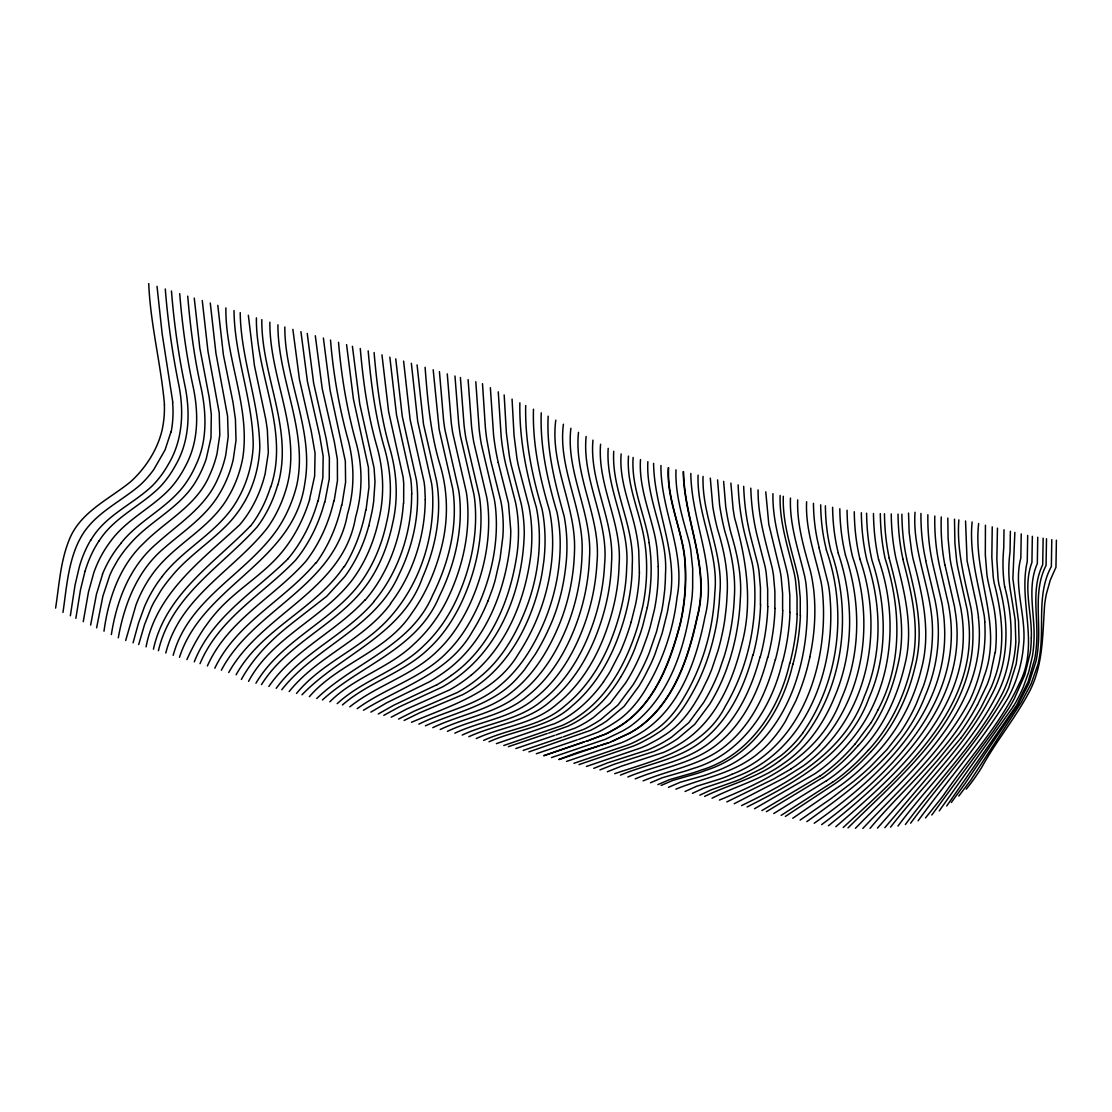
<?xml version="1.0" encoding="UTF-8"?>
<svg xmlns="http://www.w3.org/2000/svg" width="1112" height="1112" viewBox="0 0 1112 1112"><rect width="100%" height="100%" fill="white"/><g stroke="black" fill="none" stroke-linecap="round" stroke-linejoin="round"><path stroke-width="1.5" d="M668.298 467.638C666.449 498.551 680.836 526.935 684.45 557.084C686.563 579.894 685.048 603.107 679.682 625.403C669.688 662.363 654.871 702.742 621.65 724.829A241.443 167.954 -75.9 0 1 616.006 728.318L609.265 732.085A167.981 116.857 -75.9 0 1 605.136 734.142L590.055 739.994M660.945 465.497C660.445 510.227 685.993 551.997 677.027 597.436C673.803 625.611 665.24 653.258 651.924 678.292A186.038 129.409 -75.9 0 1 646.364 688.05C638.357 701.825 627.877 714.446 614.213 722.883A221.385 153.998 -75.9 0 1 608.625 726.386L601.884 730.209A159.28 110.797 -75.9 0 1 597.756 732.28L578.657 739.41M683.227 471.585C683.963 520.986 710.54 567.356 696.932 617.563C688.092 658.651 673.08 704.007 636.787 728.666A243.792 169.594 -75.9 0 1 629.67 732.961L612.781 741.134M683.56 471.669C684.297 521.069 710.86 567.44 697.266 617.646C688.425 658.735 673.413 704.091 637.12 728.749A243.153 169.135 -75.9 0 1 630.004 733.044L610.432 742.024M790.479 498.079C789.367 525.072 798.694 550.676 804.754 576.572A117.733 81.899 -75.9 0 1 805.991 583.73C813.706 655.371 788.366 746.875 713.028 772.242A191.417 133.148 -75.9 0 1 703.604 775.648L680.141 782.278L668.52 787.31M965.55 520.972L967.079 560.795L974.598 595.684M1031.324 637.927C1032.172 612.809 1022.651 586.928 1031.922 562.491L1032.353 536.304M806.603 501.748C805.31 529.173 814.999 555.083 820.962 581.381A122.056 84.901 -75.9 0 1 822.088 588.012C830.219 659.068 804.198 746.18 731.932 774.327M958.864 519.888C956.487 550.19 964.688 579.38 971.068 608.598A122.973 85.541 -75.9 0 1 971.999 615.464L972.805 626.278A133.357 92.769 -75.9 0 1 972.958 634.743C973.347 718.06 901.554 774.591 848.025 827.898M653.592 463.356C654.176 510.755 680.349 555.903 668.771 604.136A130.132 90.517 -75.9 0 1 667.256 612.809L662.154 633.214L654.871 654.468A142.781 99.329 -75.9 0 1 650.84 663.906L644.543 676.457A170.97 118.942 -75.9 0 1 638.913 686.215L624.11 706.342L606.763 720.937A201.661 140.279 -75.9 0 1 601.245 724.468L594.503 728.332A154.457 107.433 -75.9 0 1 590.375 730.417L528.964 751.879M675.985 469.848C675.095 494.242 682.546 517.719 688.94 540.946A118.734 82.594 -75.9 0 1 690.747 549.884L692.693 568.635L692.651 587.845A180.811 125.767 -75.9 0 1 692.011 597.561C685.937 644.849 670.286 697.738 629.767 726.65A246.669 171.595 -75.9 0 1 622.275 731.168L605.401 739.271L551.455 757.578M908.532 513.063L909.157 532.356L911.576 550.982A224.36 156.069 -75.9 0 0 913.133 559.127C922.543 594.85 931.286 632.297 921.375 669.007C913.744 700.657 898.051 730.542 875.575 754.186A267.089 185.787 -75.9 0 1 840.644 785.378L792.745 818.265M954.499 519.179L954.902 543.087L956.626 560.559A132.272 92.018 -75.9 0 0 957.835 567.69L967.315 610.307A120.861 84.067 -75.9 0 1 967.815 614.102C981.687 706.176 902.861 771.728 843.202 827.523M647.851 461.688C645.808 500.275 668.117 535.317 665.476 574.042A153.859 107.03 -75.9 0 1 664.587 591.153L663.169 602.648A131.814 91.684 -75.9 0 1 661.64 611.322L656.525 631.727L649.186 652.994A147.312 102.471 -75.9 0 1 642.055 668.798L638.788 675.012A160.837 111.881 -75.9 0 1 633.089 684.783L618.022 704.952L600.953 719.408A188.818 131.341 -75.9 0 1 595.49 722.967L588.748 726.859A148.299 103.166 -75.9 0 1 583.883 729.305L563.423 736.783M915.037 512.271C912.257 551.608 931.231 587.914 932.426 626.779A120.708 83.97 -75.9 0 1 923.544 685.687L916.177 704.174A146.242 101.734 -75.9 0 1 900.331 732.419L887.001 749.516L870.446 766.641A343.525 238.969 -75.9 0 1 853.196 781.708L831.025 798.624L800.126 820.072M947.813 518.095L948.105 538.639L950.065 558.627A142.364 99.024 -75.9 0 0 951.274 565.647L960.865 608.25A130.799 90.989 -75.9 0 1 961.421 612.031C976.461 705.022 898.413 772.562 835.807 826.744M972.11 521.917C969.066 554.012 978.574 584.731 984.259 615.826A107.822 75.004 -75.9 0 1 984.843 622.122M978.657 523.53C972.611 575.085 1003.441 625.236 984.189 676.207C965.244 738.674 910.214 780.165 870.029 828.384M985.441 525.198L985.315 554.763L986.914 574.501A113.605 79.022 -75.9 0 0 987.942 580.798L993.03 603.357A123.154 85.666 -75.9 0 1 995.309 652.549M992.238 526.866L991.834 557.362L993.197 576.711A113.285 78.799 -75.9 0 0 994.156 582.924C1002.246 614.046 1005.971 647.448 994.601 678.348A92.518 64.357 -75.9 0 1 991.237 687.244L981.02 707.524A238.983 166.244 -75.9 0 1 960.712 738.354M997.464 528.158L996.852 559.378L998.048 578.407A113.938 79.258 -75.9 0 0 998.951 584.551C1009.071 621.177 1009.668 661.445 991.237 695.737C966.133 745.415 924.336 783.626 890.559 827.119M1004.025 529.757L1003.733 548.091A124.377 86.514 -75.9 0 0 1004.664 586.788M1010.377 531.286L1010.043 551.76A103.75 72.169 -75.9 0 0 1010.182 589.026L1015.117 619.62L1015.826 641.749A91.003 63.301 -75.9 0 1 1015.451 646.837A96.146 66.873 -75.9 0 1 1002.732 692.859C977.434 741.607 937.638 780.582 905.39 824.534M1014.867 532.37L1012.879 578.504L1018.522 621.33L1019.078 641.457L1016.201 663.92L1008.862 687.508A81.523 56.712 -75.9 0 1 1005.498 694.75C978.977 741.092 942.198 780.374 910.631 823.172M1021.233 533.899L1020.83 558.015C1013.074 587.303 1026.849 616.521 1023.443 646.03A88.529 61.577 -75.9 0 1 1022.498 654.273L1021.997 657.373A95.062 66.122 -75.9 0 1 1008.209 697.627C981.924 741.287 948.022 779.734 918.067 820.823M1027.683 535.47L1027.252 561.518C1018.133 601.62 1039.873 644.696 1019.287 683.532C1000.522 724.704 968.788 757.953 943.588 795.136A204.441 142.211 -75.9 0 1 940.835 798.736L925.504 817.918M1037.746 537.249L1037.315 563.603C1026.529 588.206 1035.397 615.158 1033.951 640.846A88.501 61.563 -75.9 0 1 1032.45 655.969L1028.753 671.926L1023.165 687.383A112.215 78.062 -75.9 0 1 1013.393 706.37M1043.153 538.18L1042.708 564.715C1030.657 589.527 1038.538 617.466 1036.579 643.751A87.765 61.063 -75.9 0 1 1034.716 658.943L1028.225 681.434L1016.66 705.216L946.687 806.005M1046.503 538.764L1046.058 565.41C1033.326 590.375 1040.471 618.87 1038.205 645.558A84.915 59.061 -75.9 0 1 1036.12 660.806L1028.864 683.491L1018.106 704.549L965.063 783.585L951.316 802.489M1051.785 539.64L1051.354 566.481C1037.593 591.765 1043.362 621.135 1040.582 648.518A82.733 57.56 -75.9 0 1 1038.121 663.85L1031.199 683.672L1021.386 702.145L970.609 780.388L958.794 796.039M1056.4 540.21L1055.955 567.287L1050.312 580.005L1046.461 593.655A85.568 59.52 -75.9 0 0 1044.654 604.553C1042.458 634.702 1043.515 666.505 1028.252 693.777C1014.366 719.408 995.546 741.996 981.59 767.627A202.398 140.793 -75.9 0 1 970.971 783.126L966.258 789.145M639.386 572.763L638.733 550.398A147.618 102.693 -75.9 0 0 636.495 534.302C631.519 507.475 618.814 481.788 621.149 453.932M640.498 459.548C638.719 485.874 649.213 510.533 654.843 535.748A134.677 93.686 -75.9 0 1 657.15 549.926L658.276 566.495M633.145 457.421C631.199 483.845 642.083 508.518 647.601 533.857A140.14 97.481 -75.9 0 1 649.199 542.67M628.502 456.073C626.334 483.817 638.663 509.477 643.737 536.192A143.087 99.538 -75.9 0 1 646.642 569.024L646.531 574.682A136.748 95.118 -75.9 0 1 642.75 606.318L638.399 623.846A175.752 122.264 -75.9 0 1 633.479 639.025C622.984 667.909 606.735 696.07 581.354 714.293A143.74 99.997 -75.9 0 1 562.255 725.441L503.764 745.513M760.427 604.692L760.455 587.761L759.009 571.373A111.381 77.479 -75.9 0 0 757.786 564.215L751.142 538.569A205.233 142.767 -75.9 0 1 743.678 486.319M767.655 606.596L767.683 589.652L766.237 573.278A112.117 77.993 -75.9 0 0 765 566.119L757.884 538.625A196.143 136.442 -75.9 0 1 750.795 488.154M774.883 608.486L774.897 591.556L773.452 575.168A112.951 78.577 -75.9 0 0 772.214 568.01C765.821 542.35 757.828 516.691 758.078 489.933M782.598 610.516L782.612 593.586L781.166 577.197A113.758 79.133 -75.9 0 0 779.929 570.039L768.795 524.225L765.765 491.851M789.826 612.406L789.84 595.476L788.38 579.102A114.633 79.744 -75.9 0 0 787.143 571.943C780.902 546.173 772.298 520.541 772.951 493.658M797.054 614.31L797.068 597.38L795.594 580.992A115.634 80.439 -75.9 0 0 794.371 573.834C788.213 548.007 779.29 522.404 780.137 495.465M800.237 615.144L800.251 598.214L798.777 581.84A116.273 80.884 -75.9 0 0 797.54 574.668C791.41 548.828 782.375 523.224 783.293 496.272M613.741 451.319C611.322 490.448 634.646 525.893 632.228 565.23C632.228 589.151 627.043 612.851 618.884 635.258C609.251 661.974 594.225 687.299 572.291 705.717C549.356 727.429 516.538 729.333 488.988 741.787M608.194 448.344C605.442 488.974 629.976 525.837 626.682 566.731C626.223 590.236 620.969 613.476 612.795 635.466C602.926 662.307 587.4 687.605 564.979 705.731C542.197 726.178 510.394 728.124 483.623 740.425M403.656 503.361L403.725 483.65A94.645 65.844 -75.9 0 0 403.044 476.853L388.616 411.648L381.958 354.853M600.577 444.244C597.241 485.694 622.4 523.279 619.078 564.91C618.536 588.415 613.365 611.669 605.178 633.659C595.254 660.445 579.713 685.743 557.279 703.813C534.511 724.051 502.902 726.219 476.242 738.563M592.96 440.143C589.068 482.413 614.811 520.722 611.489 563.103C610.863 586.066 605.984 608.82 598.089 630.337C588.304 656.983 573.278 682.309 551.204 700.546C528.283 721.605 496.049 724.162 468.847 736.714M555.792 420.141C549.717 465.428 576.461 506.488 574.487 551.413C573.82 575.363 569.149 599.285 560.462 621.636C549.94 647.907 535.08 673.33 512.757 691.275C489.836 710.693 459.131 714.877 432.804 727.651M578.504 432.359C573.681 477.09 601.286 517.692 596.977 562.491C595.823 585.023 591.014 607.388 582.966 628.447C572.833 655.065 557.529 680.419 534.942 698.239C512.201 717.879 481.162 720.743 454.836 733.183M586.121 436.46C581.812 480.384 608.889 520.249 604.58 564.312C603.51 586.844 598.617 609.167 590.625 630.254C580.575 656.914 565.188 682.254 542.656 700.171C519.902 720.006 488.668 722.619 462.217 735.046M563.409 424.242C557.696 468.722 584.147 509.032 582.076 553.234C581.465 577.156 576.767 601.008 568.315 623.387C558.071 649.811 543.003 675.151 520.75 693.179C497.842 713.014 466.734 716.767 440.199 729.514M570.887 428.273C565.577 472.892 592.696 513.327 589.471 557.849C588.568 581.34 583.73 604.706 575.293 626.654C565.077 653.23 549.731 678.556 527.06 696.279C504.32 715.6 473.601 718.825 447.455 731.335M995.059 652.549L990.18 675.804A85.026 59.144 -75.9 0 1 987.108 684.658L977.504 704.813M55.6 608.097C59.158 585.232 60.409 561.532 69.18 539.862C80.064 512.201 108.559 499.635 130.229 482.066A105.765 73.573 -75.9 0 0 137.957 474.435C149.286 461.939 158.043 446.871 162.018 430.4A73.475 51.11 -75.9 0 0 164.367 404.824M62.967 612.392C66.359 589.429 67.888 565.563 77.437 544.074A56.823 39.518 -75.9 0 1 79.855 539.223C92.574 514.189 119.512 502.721 139.862 485.263A95.868 66.692 -75.9 0 0 153.859 469.445L165.049 449.957L170.956 431.929M70.348 615.784L75.032 585.148L79.313 566.953A81.927 56.99 -75.9 0 1 90.656 540.182M75.866 618.314L80.467 589.888L85.026 571.151M104 631.199C108.35 598.84 119.526 565.925 143.851 543.073C165.869 520.736 196.685 505.654 209.487 475.436A81.635 56.782 -75.9 0 0 217.035 453.613L219.801 434.889L219.231 412.927L207.986 351.378L202.259 300.56M83.247 621.691L88.46 592.112L93.783 572.75A86.625 60.256 -75.9 0 1 109.935 542.225C125.767 519.638 151.996 508.128 170.442 488.21A84.039 58.463 -75.9 0 0 176.502 480.718A85.902 59.756 -75.9 0 0 185.44 466.123C198.478 442.367 198.687 414.289 193.488 388.38C186.594 357.188 182.271 325.51 179.713 293.665M90.628 625.069L96.438 594.322L102.54 574.334M96.619 627.821L102.902 596.101L109.671 575.627A77.632 54.002 -75.9 0 1 112.84 568.802L117.705 560.226A104.472 72.669 -75.9 0 1 129.77 544.241C149.953 520.625 180.95 507.753 196.602 480.05A82.01 57.046 -75.9 0 0 206.248 458.742L210.974 437.906L211.308 414.359L209.223 397.484L199.826 348.098L194.252 298.113M111.367 634.577C116.593 600.814 129.576 566.745 156.139 544.046C177.962 524.113 205.053 507.697 217.424 479.592A82.733 57.56 -75.9 0 0 225.75 455.03L228.21 436.529L227.571 416.166L215.923 353.116L210.279 303.02M366.029 510.088L368.989 487.042L368.419 467.471L353.435 399.208L346.569 344.595M118.303 637.76C124.21 604.664 137.096 571.123 163.297 548.841C182.896 531.55 205.859 516.913 219.37 493.853A82.83 57.629 -75.9 0 0 223.484 486.43A85.443 59.436 -75.9 0 0 233.242 459.492L236.008 440.366L235.424 419.307L233.034 402.502L223.373 354.756L217.813 305.313M647.281 607.513L642.944 625.041A182.118 126.685 -75.9 0 1 640.151 634.104L634.618 649.227A146.742 102.082 -75.9 0 1 620.538 677.375M809.897 657.053L807.59 666.713A165.994 115.467 -75.9 0 1 795.747 701.088L785.447 721.215A114.814 79.869 -75.9 0 1 762.207 749.961L755.437 755.59A104.222 72.502 -75.9 0 1 748.515 760.316C726.317 774.8 699.907 779.164 675.901 789.172M334.128 500.928L337.464 480.579L337.353 459.339L334.364 441.95L322.202 388.588L315.308 335.741M341.843 505.39L345.596 482.219L345.332 461.077L330.097 390.395L323.383 338.048M125.684 640.498L135.942 605.095A99.135 68.958 -75.9 0 1 151.454 575.529C172.457 544.922 209.64 529.646 228.224 497.008A82.232 57.198 -75.9 0 0 233.172 487.723A85.777 59.673 -75.9 0 0 242.791 457.796C250.547 407.034 225.208 358.648 225.889 307.899M133.065 642.805L138.458 623.276L144.463 606.693A105.57 73.434 -75.9 0 1 161.963 576.767M368.823 525.893L372.131 511.117A142.308 98.996 -75.9 0 0 373.674 501.22L375.008 481.746L374.077 467.957L359.76 404.003L352.407 346.277M324.829 502.235L329.263 478.952L329.374 457.616L326.177 438.712L313.626 383.042L307.232 333.447M767.6 657.456C759.315 689.162 745.082 721.007 719.464 742.441C695.542 763.013 663.35 767.113 635.23 778.873M789.673 663.294C779.081 710.151 749.154 755.715 701.213 770.046A209.751 145.908 -75.9 0 1 692.971 772.896L669.521 779.637L657.887 784.613M792.828 664.142C782.264 710.485 752.991 755.799 705.647 770.394A206.596 143.712 -75.9 0 1 696.209 773.743L672.76 780.443L661.126 785.433M138.68 644.557L144.546 624.638L151.135 607.861A90.781 63.148 -75.9 0 1 154.04 602.023L161.087 590.277A133.815 93.088 -75.9 0 1 170.706 577.517C187.775 556.111 211.683 541.78 230.101 521.736A105.89 73.67 -75.9 0 0 240.831 507.878L245.029 500.956A80.828 56.225 -75.9 0 0 250.409 489.975L251.562 487.139A85.68 59.603 -75.9 0 0 259.36 454.21A81.454 56.656 -75.9 0 0 259.819 446.746C258.957 401.349 240.706 358.259 240.22 312.625M775.286 659.485C767.044 691.191 752.741 722.953 727.192 744.414C703.298 764.889 671.203 769.212 643.111 780.874M782.487 661.39C771.839 708.747 741.273 754.687 692.651 768.614A227.918 158.543 -75.9 0 1 685.576 770.977L662.14 777.802L650.492 782.751M752.824 655.093C744.414 686.312 730.139 717.629 704.869 738.743C680.933 759.399 648.616 763.305 620.454 775.12M760.024 656.997C751.573 688.606 737.061 720.395 711.152 741.412C687.341 761.442 655.58 765.292 627.835 776.996M318.129 500.998L322.855 477.673L323.161 456.267L319.714 435.862L307.44 381.611L300.935 331.654M277.805 485.013C293.943 429.329 261.181 375.495 261.82 319.617M631.185 621.942L635.564 604.414A134.913 93.853 -75.9 0 0 639.4 572.763M309.525 499.427L314.64 476.033L315.057 453.154L311.235 431.136L299.503 379.762L292.859 329.347M146.061 646.864C156.333 592.877 202.092 559.809 239.636 524.85A93.505 65.052 -75.9 0 0 265.142 473.74L268.339 452.723L267.366 430.274A213.212 148.313 -75.9 0 0 265.601 418.473L254.426 365.528L248.337 315.28M270.758 486.959C289.815 430.344 255.677 374.897 256.399 317.865M153.442 649.172C165.368 594.461 214.074 563.367 250.45 525.976M158.418 650.728C171.234 595.532 222.094 566.133 257.247 526.796A96.257 66.956 -75.9 0 0 277.666 484.971M165.799 653.022C179.894 596.783 233.867 570.359 267.311 528.033A98.426 68.471 -75.9 0 0 286.854 486.458C301.866 431.025 269.34 377.76 269.882 322.202M173.18 655.329C188.553 598.451 245.988 574.543 277.375 529.256A101.373 70.515 -75.9 0 0 296.821 485.013C308.33 430.65 277.694 379.122 277.93 324.787M488.001 600.939L492.449 588.985A131.522 91.49 -75.9 0 0 495.243 579.908L500.052 558.724L502.874 536.596A112.02 77.923 -75.9 0 0 502.749 514.8L502.402 511.172A106.015 73.739 -75.9 0 0 500.845 501.067L490.684 460.493L486.806 439.49A216.173 150.37 -75.9 0 1 485.346 427.23L482.497 383.668M179.505 657.303C202.759 584.926 293.846 562.7 304.813 483.303C314.196 430.205 284.602 380.109 284.825 327.011M194.266 661.876C212.017 616.799 254.731 591.612 287.633 559.197M200.021 663.655C218.883 618.397 263.183 594.03 295.584 560.17A116.885 81.315 -75.9 0 0 324.593 502.165M877.882 710.068C902.861 663.28 900.984 607.805 885.096 558.433A189.763 131.994 -75.9 0 1 880.315 513.633M207.402 665.935C227.557 620.357 274.011 597.172 305.772 561.407A115.37 80.245 -75.9 0 0 333.836 500.859M241.36 679.446C253.439 657.581 271.286 639.65 290.788 624.305A327.957 228.141 -75.9 0 1 297.571 618.953L326.858 596.185L344.789 576.572A113.41 78.896 -75.9 0 0 368.767 525.865M214.797 668.215C236.634 622.539 284.616 600.132 315.961 562.644M221.344 670.23C253.008 609.71 334.754 586.51 347.486 514.105C355.034 488.752 354.506 461.73 347.166 436.446C338.701 404.879 333.155 372.631 330.514 340.063M1013.393 706.37L939.223 810.912M228.725 672.51C262.182 612.934 343.316 590.486 355.562 517.261C362.679 492.435 362.846 465.942 355.687 441.144C346.833 408.813 341.273 375.731 338.534 342.329M870.988 722.717L855.045 744.164M248.546 681.35C271.995 637.621 321.229 619.148 351.128 581.423C364.611 563.923 373.423 543.17 378.33 521.709C384.766 496.466 383.862 469.834 376.468 444.925C367.558 413.469 363.082 381.055 360.274 348.556M620.524 677.361C611.572 692.081 600.258 705.606 586.052 715.516A147.646 102.707 -75.9 0 1 567.648 726.289L548.661 733.114M90.767 540.293C104.736 515.732 132.078 504.792 151.913 486.194A84.429 58.727 -75.9 0 0 158.641 478.716A87.097 60.59 -75.9 0 0 168.44 464.149C182.618 440.533 184.064 411.913 178.921 385.489C172.416 353.63 167.829 321.41 165.285 288.995M236.105 674.789C261.695 628.586 315.21 609.445 344.108 566.467M255.941 683.213C280.919 640.887 329.708 622.442 359.218 584.453C372.784 566.522 381.611 545.325 386.364 523.432C392.522 498.162 391.493 471.599 384.057 446.746C375.161 415.471 370.949 383.181 368.183 350.864M98.968 541.099C113.785 517.414 140.599 506.238 159.85 487.07A84.317 58.658 -75.9 0 0 166.3 479.578A86.527 60.187 -75.9 0 0 175.71 464.997C189.415 441.325 190.319 412.927 185.162 386.726C178.476 355.159 174.028 323.161 171.456 290.996M261.459 684.617C288.036 642.166 338.687 624.124 367.405 583.842C380.137 565.772 388.144 544.741 392.675 523.196C398.624 497.884 396.775 471.432 389.353 446.649C380.651 415.971 376.815 384.265 374.091 352.573M802.975 732.613C839.463 679.946 847.427 610.099 826.299 549.898M268.854 686.465C293.735 650.061 335.768 631.838 365.056 599.855M960.698 738.34L884.846 827.662M931.786 814.999L993.655 730.848L1008.82 708.316A157.654 109.671 -75.9 0 0 1014.297 698.711L1024.75 675.012L1030.185 652.98A84.665 58.894 -75.9 0 0 1031.283 637.94M390.659 603.76C363.443 640.317 317.462 656.122 289.148 691.581M276.235 688.328C302.311 652.16 345.86 634.966 374.383 601.272M897.968 826.049C929.896 783.265 969.845 745.957 995.004 698.392C1014.158 664.239 1014.561 623.762 1004.734 586.761M161.935 576.725C184.189 547.424 220.607 531.355 238.357 498.232A80.411 55.934 -75.9 0 0 242.986 489.002L244.195 486.166A85.318 59.353 -75.9 0 0 252.632 453.084A80.384 55.92 -75.9 0 0 253.202 445.565C253.008 399.847 234.368 356.479 234.034 310.582M281.767 689.718C315.474 646.795 374.744 627.96 398.249 576.099C411.982 548.619 419.46 517.567 417.167 486.778A100.469 69.889 -75.9 0 0 416.416 480.009L402.252 416.319L395.747 358.856M120.861 543.295C137.749 521.875 163.45 510.033 181.034 489.363A80.231 55.808 -75.9 0 0 186.663 481.871A83.595 58.158 -75.9 0 0 196.324 464.135C207.305 440.477 206.429 413.581 201.272 388.602C194.294 358.189 190.305 327.206 187.733 296.126M309.372 696.668C338.479 662.988 386.74 651.688 411.648 613.365C426.118 593.363 435.876 570.22 441.756 546.326C448.456 519.499 447.983 491.017 439.963 464.538C430.372 432.971 427.633 400 425.076 367.28M858.297 745.568C878.994 723.036 891.379 694.041 897.996 664.448C906.586 628.822 898.357 592.668 889.155 558.127M296.529 693.443C318.129 666.908 350.266 652.925 375.898 631.102A171.79 119.498 -75.9 0 0 384.363 623.304C418.571 588.832 435.584 538.542 432.429 490.378A102.61 71.376 -75.9 0 0 431.637 483.637L417.709 421.462L411.357 363.29M877.437 828.12L938.653 759.079L959.295 733.725A213.087 148.23 -75.9 0 0 977.476 704.786M301.977 694.805C341.203 654.12 402.363 635.133 422.518 577.448C435.167 548.591 441.686 516.399 437.238 484.971A114.772 79.842 -75.9 0 0 436.571 480.968L423.533 424.311L417.07 364.903M862.829 828.44C900.928 787.977 943.879 749.71 970.011 699.879A114.411 79.578 -75.9 0 0 984.718 622.164M868.25 750.35C889.781 727.192 903.75 697.752 911.089 667.172C920.708 631.032 912.021 594.183 902.805 559.016M316.753 698.517C353.797 662.543 411.134 646.406 432.651 595.142C448.386 563.659 457.574 527.88 453.251 492.56A103.597 72.072 -75.9 0 0 452.667 488.571L439.17 429.482L433.193 369.754M819.447 744.943C865.15 694.833 874.393 619.662 852.584 556.862A175.626 122.167 -75.9 0 1 847.066 510.269M870.904 751.74C892.978 728.165 907.684 698.225 915.009 666.908C924.628 630.671 915.635 593.864 906.53 558.641M855.434 828.287C911.395 770.63 988.985 707.76 978.407 617.535M322.438 699.948C361.247 664.587 417.5 649.005 439.323 596.338C454.405 565.605 462.94 530.938 459.562 496.619A98.704 68.666 -75.9 0 0 458.63 489.947L444.856 429.343A235.091 163.534 -75.9 0 1 443.563 420.044L439.435 371.644M329.819 701.811C354.158 677.291 389.325 668.02 414.095 643.959C428.301 631.032 439.768 615.214 448.011 597.895C462.648 567.12 470.529 532.537 467.179 498.412A96.716 67.276 -75.9 0 0 466.234 491.754L452.667 432.679A230.935 160.642 -75.9 0 1 451.166 421.879L447.26 373.882M828.412 825.757C893.603 773.563 970.846 703.201 955.013 609.96A140.362 97.647 -75.9 0 0 954.416 606.179L945.005 565.077M337.2 703.66C363.096 679.682 399.166 670.425 424.214 645.238C437.864 632.311 448.622 616.507 456.518 599.479C470.64 568.635 478.271 534.191 474.755 500.233A98.217 68.319 -75.9 0 0 473.768 493.589L460.437 436.029A228.405 158.877 -75.9 0 1 458.714 423.728L454.961 376.009M821.615 824.645C889.558 773.924 965.424 701.95 949.106 608.055A148.452 103.277 -75.9 0 0 948.48 604.289L939.918 567.593A176.057 122.473 -75.9 0 1 934.789 516.037M471.46 674.956C506.85 645.655 524.975 600.119 530.758 555.472A122.973 85.541 -75.9 0 0 531.772 541.183A126.879 88.265 -75.9 0 0 530.188 513.508A125.503 87.292 -75.9 0 0 528.798 505.612L518.831 467.582A162.004 112.687 -75.9 0 1 516.983 458.63L514.022 435.07L512.062 399.097M342.426 704.966C368.6 682.059 403.976 672.829 429.051 648.365C442.965 635.425 453.557 619.287 461.647 602.176C476.117 570.956 483.748 535.942 480.092 501.512A99.149 68.972 -75.9 0 0 479.091 494.882L465.997 438.837A227.751 158.432 -75.9 0 1 464.051 425.034L460.396 377.51M814.234 823.227C878.661 777.886 948.258 713.793 944.574 627.752A136.79 95.159 -75.9 0 0 943.838 616.715L942.434 606.04A151.635 105.487 -75.9 0 0 941.767 602.287L932.801 564.145A172.707 120.138 -75.9 0 1 927.867 514.745M349.807 706.829C377.454 684.7 413.636 675.332 438.74 649.644C452.097 636.648 462.161 620.635 469.987 603.816C484.165 572.583 491.476 537.624 487.668 503.333A100.525 69.917 -75.9 0 0 486.625 496.703L473.768 442.187A226.139 157.306 -75.9 0 1 471.585 426.883L468.096 379.623M806.839 821.629C853.529 788.005 904.042 751.587 925.267 695.723C937.652 666.991 941.475 634.799 935.748 604.024A157.834 109.796 -75.9 0 0 935.053 600.271L925.684 560.684M451.25 675.457C491.045 647.476 510.728 599.132 517.233 552.344A119.568 83.178 -75.9 0 0 518.387 538.041A121.972 84.846 -75.9 0 0 517.622 515.718A118.956 82.747 -75.9 0 0 515.537 502.429L505.724 464.371A205.247 142.781 -75.9 0 1 501.192 436.974L498.259 391.841M357.188 708.678C386.281 687.397 423.255 677.806 448.372 650.923C461.202 637.885 470.723 621.997 478.313 605.456C492.171 574.195 499.302 539.306 495.243 505.14A103.319 71.877 -75.9 0 0 494.159 498.537L481.287 444.022A223.303 155.332 -75.9 0 1 479.133 428.718L475.797 381.75M779.859 760.608C757.578 777.997 729.597 784.28 704.633 796.387M832.471 782.25L781.166 815.374M822.741 777.566L766.404 811.691M363.471 710.262C401.223 686.952 449.026 673.066 472.239 631.769A149.717 104.139 -75.9 0 0 487.973 600.925M819.697 776.162L761.887 810.578M826.48 780.707L773.785 813.525M791.063 768.948L773.785 778.928L726.817 801.905M370.894 712.111L386.434 702.951L429.427 681.795A203.969 141.891 -75.9 0 0 441.52 674.108C482.386 646.628 502.902 597.895 509.421 550.579A123.988 86.249 -75.9 0 0 510.783 530.591L508.49 503.222L498.218 462.522M785.364 816.416L835.154 783.599A234.785 163.325 -75.9 0 0 870.877 751.684M378.275 713.973L393.843 705.189L436.794 684.811M383.807 715.35L399.375 706.843L442.312 687.021A183.8 127.852 -75.9 0 0 462.272 673.455C503.486 640.137 522.765 585.51 524.266 533.718A124.03 86.277 -75.9 0 0 521.208 503.792L511.339 465.747A180.895 125.837 -75.9 0 1 509.477 456.796L506.377 432.971L504.167 394.941M391.188 717.212L406.77 709.011L449.693 689.829A174.598 121.458 -75.9 0 0 471.446 674.914M754.506 808.758L814.721 773.841A182.298 126.81 -75.9 0 0 849.693 741.843C892.324 692.025 899.83 620.135 878.563 559.447M747.125 806.937C796.164 782.195 849.262 752.866 868.986 697.975C888.182 654.579 886.667 604.956 872.03 560.448A188.748 131.299 -75.9 0 1 866.596 513.202M741.593 805.561C791.313 781.43 845.023 751.962 864.33 696.39C882.761 653.383 881.524 604.428 866.943 560.49A186.163 129.506 -75.9 0 1 861.341 512.729M734.212 803.74L784.724 777.622L803.045 766.085A182.187 126.726 -75.9 0 0 817 754.742C870.432 706.203 883.109 625.139 859.771 558.766M398.569 719.061L414.164 711.18L457.06 692.623A166.675 115.94 -75.9 0 0 480.634 676.388C503.305 657.762 517.65 631.268 527.7 604.15A137.93 95.952 -75.9 0 0 538.959 526.171L538.417 520.722A125.753 87.487 -75.9 0 0 536.345 507.433C526.226 473.42 519.207 438.545 519.874 402.836M719.408 800.07C769.74 779.248 820.878 754.409 841.061 699.378C861.23 653.925 861.077 601.703 845.37 554.944M712.027 798.221C735.602 786.101 761.984 779.401 783.585 763.444C807.062 747.472 823.839 723.398 834.431 697.321C853.974 651.757 854.016 599.715 838.184 553.039M404.101 720.451L419.697 712.806L462.578 694.722A161.671 112.465 -75.9 0 0 487.515 677.5C515.468 652.897 532.009 617.591 540.349 581.798A158.029 109.921 -75.9 0 0 542.072 573.069L543.782 561.518A132.217 91.976 -75.9 0 0 544.06 522.098A128.464 89.363 -75.9 0 0 541.989 508.809C532.022 475.213 524.864 440.838 525.698 405.56M699.823 795.177L711.444 789.715L734.921 781.347A238.107 165.632 -75.9 0 0 740.828 779.012L762.86 767.989L780.902 755.687A123.71 86.055 -75.9 0 0 803.031 732.683M692.428 793.329L704.063 787.977L727.526 780.151A216.965 150.926 -75.9 0 0 736.978 776.412C809.87 748.654 838.031 661.779 829.246 589.916A124.238 86.43 -75.9 0 0 828.106 583.3L819.099 547.994M685.048 791.466L696.668 786.253L720.145 778.956A204.789 142.461 -75.9 0 0 731.932 774.313M411.482 722.3C450.235 705.564 495.215 693.123 518.303 654.078C536.637 626.084 548.411 593.766 551.733 560.434A128.644 89.488 -75.9 0 0 552.608 546.173A132.828 92.393 -75.9 0 0 549.523 510.63C539.779 477.632 532.384 443.897 533.482 409.202M418.877 724.148C445.495 710.735 476.659 705.814 499.719 685.701A128.38 89.307 -75.9 0 0 528.228 652.813C549.759 618.314 561.643 577.517 560.031 536.762A136.15 94.701 -75.9 0 0 557.056 512.465C547.493 480.05 539.932 446.941 541.252 412.844M425.396 725.802C457.268 711.458 494.826 704.633 518.609 676.582A112.451 78.229 -75.9 0 0 524.475 669.744L535.025 654.648A172.735 120.165 -75.9 0 0 549.662 626.876C559.308 605.623 564.493 582.563 566.453 559.378A126.949 88.307 -75.9 0 0 566.939 546.756L566.884 542.086A134.844 93.797 -75.9 0 0 564.187 516.385C555.138 483.65 546.339 450.555 548.174 416.152M614.686 773.66C655.691 759.982 704.118 748.557 725.469 706.064C749.335 665.421 758.87 616.604 753.394 569.9A112.02 77.923 -75.9 0 0 752.143 562.741L745.513 537.082A212.295 147.674 -75.9 0 1 738.132 484.888M607.305 771.784L621.302 766.21L663.6 752.379A181.339 126.142 -75.9 0 0 682.949 741.912C715.961 720.312 732.669 681.559 741.718 644.515C753.171 602.426 746.249 559.002 734.573 517.872A263.572 183.355 -75.9 0 1 733.044 508.42L730.876 483.122M599.924 769.907L613.921 764.361L653.87 751.503A183.119 127.38 -75.9 0 0 677.681 738.702L694.75 724.301L709.706 704.16A144.963 100.844 -75.9 0 0 726.442 669.507L729.528 660.472A166.856 116.065 -75.9 0 0 740.286 599.438C742.052 576.961 737.534 554.721 731.029 533.343A235.73 163.978 -75.9 0 1 725.719 506.558L723.62 481.371M593.766 768.336L607.764 762.818L647.712 749.947A184.773 128.533 -75.9 0 0 671.551 737.187L688.787 722.703L703.59 702.589A154.735 107.642 -75.9 0 0 709.15 692.845A144.616 100.594 -75.9 0 0 719.2 670.911L724.343 655.871A166.369 115.731 -75.9 0 0 734.309 597.853C735.908 575.377 731.557 553.137 724.968 531.758A231.254 160.865 -75.9 0 1 719.603 505.015L717.574 479.897M586.385 766.46L640.331 748.084A174.904 121.667 -75.9 0 0 647.559 744.901L657.234 739.73A199.618 138.861 -75.9 0 0 664.198 735.393C677.736 726.887 688.217 714.377 696.265 700.713A163.45 113.702 -75.9 0 0 701.797 690.969L707.927 678.445A139.723 97.189 -75.9 0 0 711.833 669.049L717.921 650.937A175.487 122.07 -75.9 0 0 721.035 639.192L722.939 630.448A151.288 105.237 -75.9 0 0 724.913 618.884L726.247 607.416A179.324 124.739 -75.9 0 0 727.026 595.962C728.666 573.5 724.343 551.246 717.713 529.868A229.767 159.836 -75.9 0 1 712.792 506.641L710.304 478.146M496.383 743.65L554.874 723.564A136.025 94.617 -75.9 0 0 603.538 681.878M578.991 764.583L632.95 746.221A170.206 118.4 -75.9 0 0 640.164 743.066L649.839 737.923A210.057 146.117 -75.9 0 0 656.858 733.586C670.494 725.163 680.947 712.57 688.94 698.822A173.041 120.374 -75.9 0 0 694.444 689.079C705.05 669.285 711.986 647.657 716.239 625.653A144.713 100.664 -75.9 0 0 717.657 616.993L718.991 605.526A180.714 125.712 -75.9 0 0 719.756 594.072C724.009 553.595 701.672 516.663 703.048 476.381M508.42 746.68L547.271 733.531M573.945 763.291L627.891 744.957A167.286 116.371 -75.9 0 0 635.105 741.801L644.779 736.686A217.646 151.399 -75.9 0 0 651.813 732.349C665.532 723.981 675.985 711.332 683.922 697.544A180.63 125.656 -75.9 0 0 689.398 687.8C704.772 658.554 713.376 625.778 714.794 592.779C719.13 552.317 696.626 515.44 698.086 475.185M515.815 748.557L554.666 735.366M523.196 750.419L562.047 737.2M566.55 761.414L620.51 743.094A163.061 113.438 -75.9 0 0 627.724 739.966L637.385 734.865A230.17 160.114 -75.9 0 0 644.473 730.542C681.378 705.147 696.724 658.846 705.008 616.673C717.56 567.662 691.344 521.792 690.816 473.434M536.345 753.741L577.267 739.827M558.836 759.454L577.531 752.463L608.417 742.927M559.169 759.538L598.979 745.93M543.726 755.618L583.967 741.871M544.06 755.701L584.3 741.954M610.78 742.107L601.008 745.123M586.733 741.037L605.484 734.226A166.619 115.898 -75.9 0 0 609.598 732.169L616.34 728.402A244.181 169.858 -75.9 0 0 621.997 724.927C655.997 702.172 670.883 660.57 680.697 622.567C685.812 599.41 687.146 575.321 684.116 551.802C679.321 523.696 667.033 496.772 668.632 467.735M588.735 740.592L585.343 741.454M556.042 734.949L575.029 728.124A155.458 108.142 -75.9 0 0 593.488 717.421L610.224 703.159L625.625 682.949A149.189 103.777 -75.9 0 0 641.902 651.118L647.392 635.995A187.692 130.563 -75.9 0 0 650.159 626.946L654.468 609.418A141.335 98.315 -75.9 0 0 658.193 566.522M389.839 357.147L396.525 414.971L410.689 478.66A98.078 68.235 -75.9 0 1 411.412 485.444L411.787 493.77M403.6 361.122L410.133 419.641L424.061 481.816A99.844 69.458 -75.9 0 1 424.826 488.571L425.298 499.677M157.028 286.312L162.13 333.614L172.791 402.183M148.73 283.56C150.384 324.426 161.004 364.194 164.493 404.782M490.364 387.685L493.589 435.167A222.039 154.457 -75.9 0 0 498.232 462.522M797.693 499.886C796.804 524.252 803.906 547.743 810.384 570.942A130.034 90.447 -75.9 0 1 812.26 579.811L813.623 588.999A155.013 107.836 -75.9 0 1 809.786 657.025M172.582 402.28A80.161 55.753 -75.9 0 1 171.165 431.942M102.429 574.265A90.809 63.175 -75.9 0 1 120.944 543.434M85.11 571.179A83.886 58.352 -75.9 0 1 98.912 541.044M270.591 486.889A94.951 66.053 -75.9 0 1 250.534 526.087M317.907 500.928A118.233 82.246 -75.9 0 1 287.633 559.211M186.899 659.611A156.333 108.754 -75.9 0 1 204.677 627.418L210.404 619.592A134.079 93.269 -75.9 0 1 216.201 612.587C234.02 591.89 258.081 577.934 276.68 558.057A117.538 81.76 -75.9 0 0 309.65 499.469M341.523 505.334A113.66 79.063 -75.9 0 1 316.169 562.922M365.709 510.06A117.65 81.829 -75.9 0 1 344.345 566.717M411.648 493.797A123.112 85.638 -75.9 0 1 374.257 601.064M403.378 503.388A122.528 85.235 -75.9 0 1 365.181 600.063M425.243 499.691A126.546 88.029 -75.9 0 1 390.479 603.482M451.236 675.443A191.486 133.204 -75.9 0 1 436.807 684.839M603.468 681.781A126.671 88.126 -75.9 0 0 610.252 671.342L620.023 652.424A167.245 116.343 -75.9 0 0 631.171 621.942M649.102 542.725A139.806 97.258 -75.9 0 1 647.309 607.513M775.036 608.459A160.434 111.603 -75.9 0 1 767.822 657.512M767.864 606.554A162.269 112.882 -75.9 0 1 760.247 657.067M760.594 604.664A161.782 112.534 -75.9 0 1 753.074 655.163M797.234 614.283A160.795 111.853 -75.9 0 1 789.826 663.336M790.006 612.378A160.336 111.534 -75.9 0 1 782.667 661.445M782.765 610.488A160.35 111.547 -75.9 0 1 775.481 659.541M800.404 615.117A160.879 111.909 -75.9 0 1 792.967 664.17M826.411 549.814A160.531 111.659 -75.9 0 1 820.684 504.82M819.238 547.896A156.861 109.115 -75.9 0 1 813.456 503.333M845.454 554.888A171.248 119.123 -75.9 0 1 839.824 508.768M838.281 552.984A166.953 116.134 -75.9 0 1 832.61 507.294M779.846 760.566A138.416 96.285 -75.9 0 0 799.306 743.316C843.188 690.872 853.349 615.005 830.984 551.149A163.019 113.396 -75.9 0 1 825.396 505.793M859.84 558.724A180.283 125.42 -75.9 0 1 854.28 511.742M819.53 745.109A173.722 120.847 -75.9 0 1 791.035 768.865M855.003 744.081A195.99 136.331 -75.9 0 1 819.725 776.259M877.868 710.054A109.907 76.45 -75.9 0 1 871.002 722.717M878.577 559.447A190.235 132.328 -75.9 0 1 873.476 513.48M868.208 750.28A223.22 155.277 -75.9 0 1 832.499 782.334M902.902 558.961A184.773 128.533 -75.9 0 1 898.037 514.078M826.494 780.777A208.959 145.352 -75.9 0 0 863.551 747.862C884.763 724.829 897.662 695.292 904.751 665.073C913.939 629.42 904.862 593.224 895.98 558.572A186.969 130.062 -75.9 0 1 891.254 513.911M858.242 745.457A205.317 142.822 -75.9 0 1 822.783 777.719M889.197 558.113A188.54 131.146 -75.9 0 1 884.471 513.73M906.655 558.572A181.784 126.448 -75.9 0 1 901.901 514.175M925.837 560.587A169.997 118.261 -75.9 0 1 920.944 513.452M944.894 565.146A175.182 121.861 -75.9 0 1 941.252 516.983M974.529 595.74A156.834 109.101 -75.9 0 1 978.504 617.494"/></g></svg>
